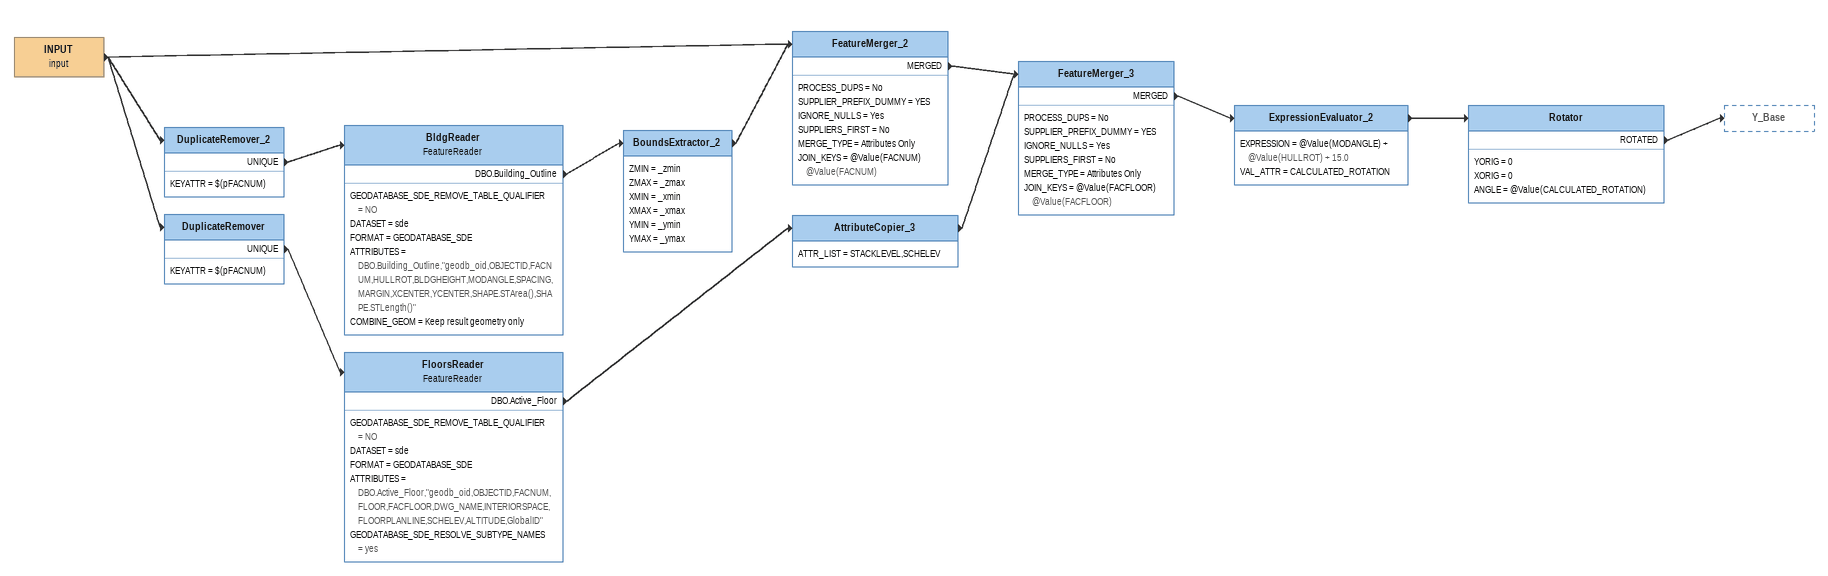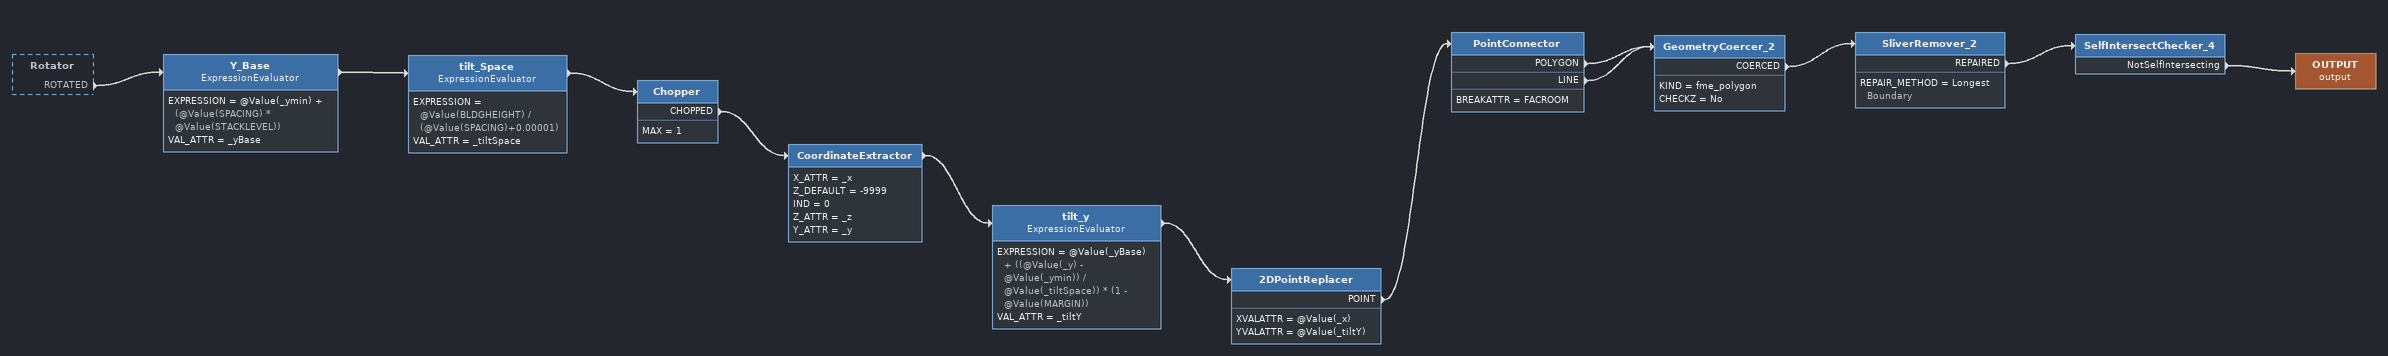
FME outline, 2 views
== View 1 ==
INPUT (input)
    -> DuplicateRemover
    -> FeatureMerger_2
    -> DuplicateRemover_2
DuplicateRemover_2
    KEYATTR = $(pFACNUM)
    UNIQUE -> BldgReader
BldgReader: FeatureReader
    GEODATABASE_SDE_REMOVE_TABLE_QUALIFIER = NO
    DATASET = sde
    FORMAT = GEODATABASE_SDE
    ATTRIBUTES = DBO.Building_Outline,"geodb_oid,OBJECTID,FACNUM,HULLROT,BLDGHEIGHT,MODANGLE,SPACING,MARGIN,XCENTER,YCENTER,SHAPE.STArea(),SHAPE.STLength()"
    COMBINE_GEOM = Keep result geometry only
    DBO.Building_Outline -> BoundsExtractor_2
BoundsExtractor_2
    ZMIN = _zmin
    ZMAX = _zmax
    XMIN = _xmin
    XMAX = _xmax
    YMIN = _ymin
    YMAX = _ymax
    -> FeatureMerger_2
FeatureMerger_2
    PROCESS_DUPS = No
    SUPPLIER_PREFIX_DUMMY = YES
    IGNORE_NULLS = Yes
    SUPPLIERS_FIRST = No
    MERGE_TYPE = Attributes Only
    JOIN_KEYS = @Value(FACNUM) @Value(FACNUM)
    MERGED -> FeatureMerger_3
DuplicateRemover
    KEYATTR = $(pFACNUM)
    UNIQUE -> FloorsReader
FloorsReader: FeatureReader
    GEODATABASE_SDE_REMOVE_TABLE_QUALIFIER = NO
    DATASET = sde
    FORMAT = GEODATABASE_SDE
    ATTRIBUTES = DBO.Active_Floor,"geodb_oid,OBJECTID,FACNUM,FLOOR,FACFLOOR,DWG_NAME,INTERIORSPACE,FLOORPLANLINE,SCHELEV,ALTITUDE,GlobalID"
    GEODATABASE_SDE_RESOLVE_SUBTYPE_NAMES = yes
    DBO.Active_Floor -> AttributeCopier_3
AttributeCopier_3
    ATTR_LIST = STACKLEVEL,SCHELEV
    -> FeatureMerger_3
FeatureMerger_3
    PROCESS_DUPS = No
    SUPPLIER_PREFIX_DUMMY = YES
    IGNORE_NULLS = Yes
    SUPPLIERS_FIRST = No
    MERGE_TYPE = Attributes Only
    JOIN_KEYS = @Value(FACFLOOR) @Value(FACFLOOR)
    MERGED -> ExpressionEvaluator_2
ExpressionEvaluator_2
    EXPRESSION = @Value(MODANGLE) + @Value(HULLROT) + 15.0
    VAL_ATTR = CALCULATED_ROTATION
    -> Rotator
Rotator
    YORIG = 0
    XORIG = 0
    ANGLE = @Value(CALCULATED_ROTATION)
    ROTATED -> Y_Base

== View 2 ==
Rotator [outside]
    ROTATED -> Y_Base
Y_Base: ExpressionEvaluator
    EXPRESSION = @Value(_ymin) + (@Value(SPACING) * @Value(STACKLEVEL))
    VAL_ATTR = _yBase
    -> tilt_Space
tilt_Space: ExpressionEvaluator
    EXPRESSION = @Value(BLDGHEIGHT) / (@Value(SPACING)+0.00001)
    VAL_ATTR = _tiltSpace
    -> Chopper
Chopper
    MAX = 1
    CHOPPED -> CoordinateExtractor
CoordinateExtractor
    X_ATTR = _x
    Z_DEFAULT = -9999
    IND = 0
    Z_ATTR = _z
    Y_ATTR = _y
    -> tilt_y
tilt_y: ExpressionEvaluator
    EXPRESSION = @Value(_yBase) + ((@Value(_y) - @Value(_ymin)) / @Value(_tiltSpace)) * (1 - @Value(MARGIN))
    VAL_ATTR = _tiltY
    -> 2DPointReplacer
2DPointReplacer
    XVALATTR = @Value(_x)
    YVALATTR = @Value(_tiltY)
    POINT -> PointConnector
PointConnector
    BREAKATTR = FACROOM
    POLYGON -> GeometryCoercer_2
    LINE -> GeometryCoercer_2
GeometryCoercer_2
    KIND = fme_polygon
    CHECKZ = No
    COERCED -> SliverRemover_2
SliverRemover_2
    REPAIR_METHOD = Longest Boundary
    REPAIRED -> SelfIntersectChecker_4
SelfIntersectChecker_4
    NotSelfIntersecting -> OUTPUT (output)
OUTPUT (output)
